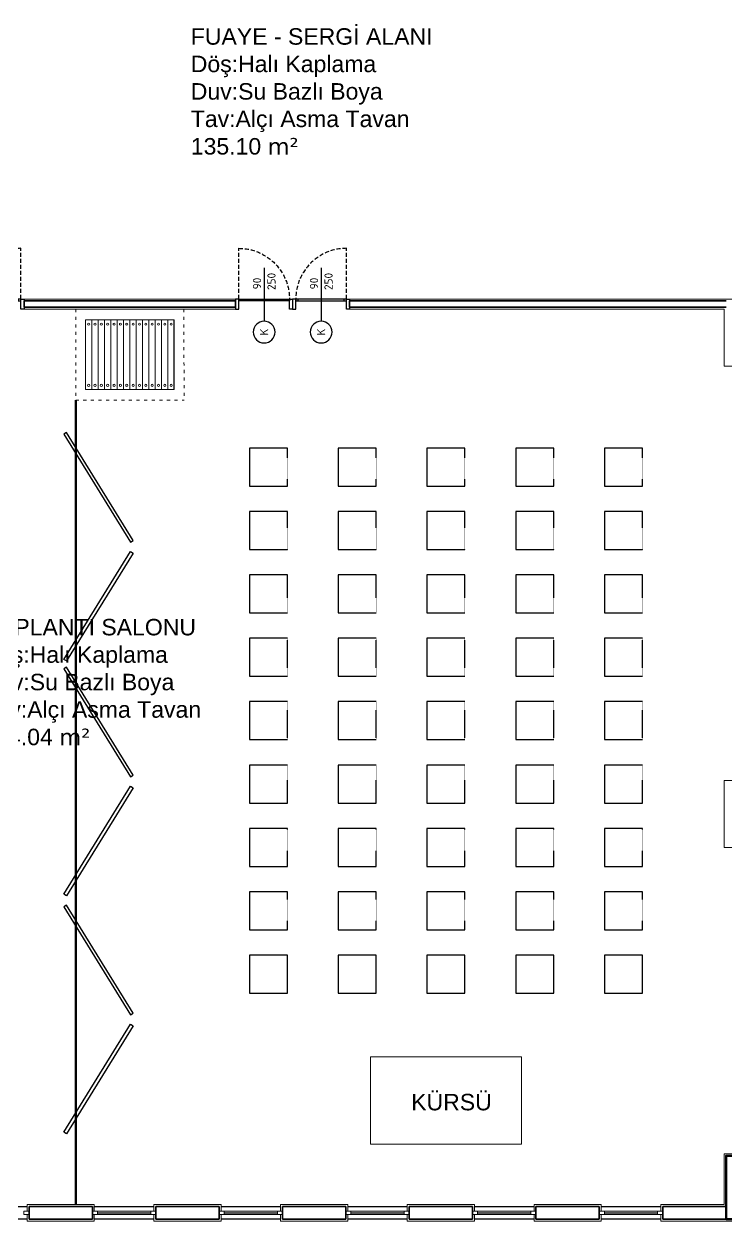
# Model space of a CAD drawing. Header units: millimetres. Extents: x 1443065 to 1517367, y 3763150 to 3779068.
# Drawn here: x 1474981 to 1476089, y 3765844 to 3767734 of the extents above; entities that cross this region are included whole.
import ezdxf
from ezdxf.enums import TextEntityAlignment as Align

# ---------------------------------------------------------------- set-up
doc = ezdxf.new("R2010")
doc.units = ezdxf.units.MM
for name, pattern in [('ACAD_ISO03W100', [30, 12, -18]), ('DOT', [0.25, 0, -0.25]), ('HIDDEN', [9.525, 6.35, -3.175])]:
    doc.linetypes.add(name, pattern=pattern)
for name, color, linetype, lineweight in [('demontable board', 10, 'Continuous', 9), ('DUVAR', 2, 'Continuous', 35), ('MAHAL', 52, 'Continuous', 13), ('MERDIVEN', 4, 'Continuous', 20), ('SIVA', 3, 'Continuous', 9), ('TASIYICI', 170, 'Continuous', 50), ('TEFRIS', 165, 'Continuous', 15)]:
    doc.layers.add(name, color=color, linetype=linetype, lineweight=lineweight)
for name, color, linetype in [('m-DOG_', 4, 'Continuous'), ('m-DOG_gor', 8, 'Continuous'), ('m-TFR_vitrifiye', 1, 'Continuous'), ('m-YAZ_poz', 7, 'Continuous')]:
    doc.layers.add(name, color=color, linetype=linetype)
doc.styles.add('mono', font='isocpeur.ttf')
doc.styles.get("Standard").update_dxf_attribs({"font": 'arial.ttf'})

# ---------------------------------------------------------------- blocks, each defined once
blk = doc.blocks.new('90lık Kqpı')
at = {"layer": 'm-DOG_', "linetype": 'HIDDEN'}
blk.add_line((-8, -5), (-88, -5), dxfattribs=at)
at = {"layer": 'm-DOG_'}
for p, q in [((-5, -8.8), (-8, -8.8)), ((-5, -81.2), (-8, -81.2))]:
    blk.add_line(p, q, dxfattribs=at)
for points in [[(8, 0), (8, -5), (-8, -5), (-8, 0)], [(-8, -5), (-8, -85), (-5, -85), (-5, -5)], [(8, -90), (8, -85), (-8, -85), (-8, -90)]]:
    blk.add_lwpolyline(points, close=True, dxfattribs=at)
at = {"layer": 'm-DOG_', "linetype": 'HIDDEN'}
blk.add_arc((-8, -5), 80, 180, 270, dxfattribs=at)
blk = doc.blocks.new('m-penpoz')
blk.add_line((0, -1.625), (0, 0))
blk.add_circle((0, 0.332), 0.332)
blk.add_attdef('POZNO', text='', height=0.18).set_placement((0, 0.332), align=Align.MIDDLE)
blk.add_attdef('HEIGHT', text='', height=0.18, rotation=90).set_placement((0.069, -1.625), align=Align.TOP_LEFT)
blk.add_attdef('WIDTH', text='', height=0.18, rotation=90).set_placement((0, -1.625), align=Align.BOTTOM_LEFT)
blk = doc.blocks.new('HAREKETLI PANO 1')
at = {"layer": 'demontable board', "linetype": 'Continuous'}
blk.add_lwpolyline([(-5, 109.8), (-5, 109.8), (-5, 109.8), (5, 109.8), (5, 109.8), (5, 109.8), (5, 0), (-5, 0)], close=True, dxfattribs=at)
at = {"layer": 'demontable board', "linetype": 'Continuous', "extrusion": (0, 0, -1)}
blk.add_ellipse((0, 103.2), major_axis=(-1.24, -1.24), ratio=1, start_param=-0.785398, end_param=5.497787, dxfattribs=at)
at = {"layer": 'demontable board', "linetype": 'Continuous'}
blk.add_ellipse((0, 6.6), major_axis=(-1.24, 1.24), ratio=1, start_param=-0.785398, end_param=5.497787, dxfattribs=at)

msp = doc.modelspace()

# ---------------------------------------------------------------- linework, layer by layer
at = {"color": 1, "linetype": 'DOT'}
for p, q in [((1475397.4, 3767004), (1475397.4, 3767064)), ((1475537.4, 3767004), (1475537.4, 3767064)), ((1475677.4, 3767004), (1475677.4, 3767064)), ((1475817.4, 3767004), (1475817.4, 3767064)), ((1475817.4, 3767004), (1475817.4, 3767064)), ((1475957.4, 3767004), (1475957.4, 3767064)), ((1475397.4, 3766904), (1475397.4, 3766964)), ((1475537.4, 3766904), (1475537.4, 3766964)), ((1475677.4, 3766904), (1475677.4, 3766964)), ((1475817.4, 3766904), (1475817.4, 3766964)), ((1475817.4, 3766904), (1475817.4, 3766964)), ((1475957.4, 3766904), (1475957.4, 3766964)), ((1475397.4, 3766804), (1475397.4, 3766864)), ((1475537.4, 3766804), (1475537.4, 3766864)), ((1475677.4, 3766804), (1475677.4, 3766864)), ((1475817.4, 3766804), (1475817.4, 3766864)), ((1475817.4, 3766804), (1475817.4, 3766864)), ((1475957.4, 3766804), (1475957.4, 3766864)), ((1475397.4, 3766704), (1475397.4, 3766764)), ((1475537.4, 3766704), (1475537.4, 3766764)), ((1475677.4, 3766704), (1475677.4, 3766764)), ((1475817.4, 3766704), (1475817.4, 3766764)), ((1475817.4, 3766704), (1475817.4, 3766764)), ((1475957.4, 3766704), (1475957.4, 3766764)), ((1475397.4, 3766604), (1475397.4, 3766664)), ((1475537.4, 3766604), (1475537.4, 3766664)), ((1475677.4, 3766604), (1475677.4, 3766664)), ((1475817.4, 3766604), (1475817.4, 3766664)), ((1475817.4, 3766604), (1475817.4, 3766664)), ((1475957.4, 3766604), (1475957.4, 3766664)), ((1475397.4, 3766504), (1475397.4, 3766564)), ((1475537.4, 3766504), (1475537.4, 3766564)), ((1475677.4, 3766504), (1475677.4, 3766564)), ((1475817.4, 3766504), (1475817.4, 3766564)), ((1475817.4, 3766504), (1475817.4, 3766564)), ((1475957.4, 3766504), (1475957.4, 3766564)), ((1475397.4, 3766404), (1475397.4, 3766464)), ((1475537.4, 3766404), (1475537.4, 3766464)), ((1475677.4, 3766404), (1475677.4, 3766464)), ((1475817.4, 3766404), (1475817.4, 3766464)), ((1475817.4, 3766404), (1475817.4, 3766464)), ((1475957.4, 3766404), (1475957.4, 3766464)), ((1475397.4, 3766304), (1475397.4, 3766364)), ((1475537.4, 3766304), (1475537.4, 3766364)), ((1475677.4, 3766304), (1475677.4, 3766364)), ((1475817.4, 3766304), (1475817.4, 3766364)), ((1475817.4, 3766304), (1475817.4, 3766364)), ((1475957.4, 3766304), (1475957.4, 3766364))]:
    msp.add_line(p, q, dxfattribs=at)
at = {"color": 1}
for p, q in [((1475397.4, 3766204), (1475397.4, 3766264)), ((1475397.4, 3766204), (1475397.4, 3766264)), ((1475537.4, 3766204), (1475537.4, 3766264)), ((1475537.4, 3766204), (1475537.4, 3766264)), ((1475677.4, 3766204), (1475677.4, 3766264)), ((1475677.4, 3766204), (1475677.4, 3766264)), ((1475817.4, 3766204), (1475817.4, 3766264)), ((1475817.4, 3766204), (1475817.4, 3766264)), ((1475817.4, 3766204), (1475817.4, 3766264)), ((1475957.4, 3766204), (1475957.4, 3766264))]:
    msp.add_line(p, q, dxfattribs=at)
for points in [[(1475397.4, 3767064), (1475337.4, 3767064), (1475337.4, 3767004), (1475397.4, 3767004)], [(1475537.4, 3767064), (1475477.4, 3767064), (1475477.4, 3767004), (1475537.4, 3767004)], [(1475677.4, 3767064), (1475617.4, 3767064), (1475617.4, 3767004), (1475677.4, 3767004)], [(1475817.4, 3767064), (1475757.4, 3767064), (1475757.4, 3767004), (1475817.4, 3767004)], [(1475817.4, 3767064), (1475757.4, 3767064), (1475757.4, 3767004), (1475817.4, 3767004)], [(1475957.4, 3767064), (1475897.4, 3767064), (1475897.4, 3767004), (1475957.4, 3767004)], [(1475397.4, 3766964), (1475337.4, 3766964), (1475337.4, 3766904), (1475397.4, 3766904)], [(1475537.4, 3766964), (1475477.4, 3766964), (1475477.4, 3766904), (1475537.4, 3766904)], [(1475677.4, 3766964), (1475617.4, 3766964), (1475617.4, 3766904), (1475677.4, 3766904)], [(1475817.4, 3766964), (1475757.4, 3766964), (1475757.4, 3766904), (1475817.4, 3766904)], [(1475817.4, 3766964), (1475757.4, 3766964), (1475757.4, 3766904), (1475817.4, 3766904)], [(1475957.4, 3766964), (1475897.4, 3766964), (1475897.4, 3766904), (1475957.4, 3766904)], [(1475397.4, 3766864), (1475337.4, 3766864), (1475337.4, 3766804), (1475397.4, 3766804)], [(1475537.4, 3766864), (1475477.4, 3766864), (1475477.4, 3766804), (1475537.4, 3766804)], [(1475677.4, 3766864), (1475617.4, 3766864), (1475617.4, 3766804), (1475677.4, 3766804)], [(1475817.4, 3766864), (1475757.4, 3766864), (1475757.4, 3766804), (1475817.4, 3766804)], [(1475817.4, 3766864), (1475757.4, 3766864), (1475757.4, 3766804), (1475817.4, 3766804)], [(1475957.4, 3766864), (1475897.4, 3766864), (1475897.4, 3766804), (1475957.4, 3766804)], [(1475397.4, 3766764), (1475337.4, 3766764), (1475337.4, 3766704), (1475397.4, 3766704)], [(1475537.4, 3766764), (1475477.4, 3766764), (1475477.4, 3766704), (1475537.4, 3766704)], [(1475677.4, 3766764), (1475617.4, 3766764), (1475617.4, 3766704), (1475677.4, 3766704)], [(1475817.4, 3766764), (1475757.4, 3766764), (1475757.4, 3766704), (1475817.4, 3766704)], [(1475817.4, 3766764), (1475757.4, 3766764), (1475757.4, 3766704), (1475817.4, 3766704)], [(1475957.4, 3766764), (1475897.4, 3766764), (1475897.4, 3766704), (1475957.4, 3766704)], [(1475397.4, 3766664), (1475337.4, 3766664), (1475337.4, 3766604), (1475397.4, 3766604)], [(1475537.4, 3766664), (1475477.4, 3766664), (1475477.4, 3766604), (1475537.4, 3766604)], [(1475677.4, 3766664), (1475617.4, 3766664), (1475617.4, 3766604), (1475677.4, 3766604)], [(1475817.4, 3766664), (1475757.4, 3766664), (1475757.4, 3766604), (1475817.4, 3766604)], [(1475817.4, 3766664), (1475757.4, 3766664), (1475757.4, 3766604), (1475817.4, 3766604)], [(1475957.4, 3766664), (1475897.4, 3766664), (1475897.4, 3766604), (1475957.4, 3766604)], [(1475397.4, 3766564), (1475337.4, 3766564), (1475337.4, 3766504), (1475397.4, 3766504)], [(1475537.4, 3766564), (1475477.4, 3766564), (1475477.4, 3766504), (1475537.4, 3766504)], [(1475677.4, 3766564), (1475617.4, 3766564), (1475617.4, 3766504), (1475677.4, 3766504)], [(1475817.4, 3766564), (1475757.4, 3766564), (1475757.4, 3766504), (1475817.4, 3766504)], [(1475817.4, 3766564), (1475757.4, 3766564), (1475757.4, 3766504), (1475817.4, 3766504)], [(1475957.4, 3766564), (1475897.4, 3766564), (1475897.4, 3766504), (1475957.4, 3766504)], [(1475397.4, 3766464), (1475337.4, 3766464), (1475337.4, 3766404), (1475397.4, 3766404)], [(1475537.4, 3766464), (1475477.4, 3766464), (1475477.4, 3766404), (1475537.4, 3766404)], [(1475677.4, 3766464), (1475617.4, 3766464), (1475617.4, 3766404), (1475677.4, 3766404)], [(1475817.4, 3766464), (1475757.4, 3766464), (1475757.4, 3766404), (1475817.4, 3766404)], [(1475817.4, 3766464), (1475757.4, 3766464), (1475757.4, 3766404), (1475817.4, 3766404)], [(1475957.4, 3766464), (1475897.4, 3766464), (1475897.4, 3766404), (1475957.4, 3766404)], [(1475397.4, 3766364), (1475337.4, 3766364), (1475337.4, 3766304), (1475397.4, 3766304)], [(1475537.4, 3766364), (1475477.4, 3766364), (1475477.4, 3766304), (1475537.4, 3766304)], [(1475677.4, 3766364), (1475617.4, 3766364), (1475617.4, 3766304), (1475677.4, 3766304)], [(1475817.4, 3766364), (1475757.4, 3766364), (1475757.4, 3766304), (1475817.4, 3766304)], [(1475817.4, 3766364), (1475757.4, 3766364), (1475757.4, 3766304), (1475817.4, 3766304)], [(1475957.4, 3766364), (1475897.4, 3766364), (1475897.4, 3766304), (1475957.4, 3766304)], [(1475397.4, 3766264), (1475337.4, 3766264), (1475337.4, 3766204), (1475397.4, 3766204)], [(1475537.4, 3766264), (1475477.4, 3766264), (1475477.4, 3766204), (1475537.4, 3766204)], [(1475537.4, 3766264), (1475477.4, 3766264), (1475477.4, 3766204), (1475537.4, 3766204)], [(1475677.4, 3766264), (1475617.4, 3766264), (1475617.4, 3766204), (1475677.4, 3766204)], [(1475677.4, 3766264), (1475617.4, 3766264), (1475617.4, 3766204), (1475677.4, 3766204)], [(1475817.4, 3766264), (1475757.4, 3766264), (1475757.4, 3766204), (1475817.4, 3766204)], [(1475817.4, 3766264), (1475757.4, 3766264), (1475757.4, 3766204), (1475817.4, 3766204)], [(1475817.4, 3766264), (1475757.4, 3766264), (1475757.4, 3766204), (1475817.4, 3766204)], [(1475817.4, 3766264), (1475757.4, 3766264), (1475757.4, 3766204), (1475817.4, 3766204)], [(1475957.4, 3766264), (1475897.4, 3766264), (1475897.4, 3766204), (1475957.4, 3766204)], [(1475957.4, 3766264), (1475897.4, 3766264), (1475897.4, 3766204), (1475957.4, 3766204)]]:
    msp.add_lwpolyline(points, dxfattribs=at)
at = {"layer": 'DUVAR'}
for p, q in [((1475315.4, 3767296.6), (1474981.5, 3767296.6)), ((1474981.5, 3767286.6), (1474981.5, 3767296.6)), ((1475315.4, 3767286.6), (1474981.5, 3767286.6)), ((1475315.4, 3767286.6), (1475315.4, 3767296.6)), ((1476089.4, 3767296.6), (1475495.4, 3767296.6)), ((1475495.4, 3767286.6), (1475495.4, 3767296.6)), ((1476089.4, 3767286.6), (1475495.4, 3767286.6)), ((1475089.4, 3765867.1), (1474989.4, 3765867.1)), ((1474989.4, 3765847.1), (1474989.4, 3765867.1)), ((1475089.4, 3765847.1), (1475089.4, 3765867.1)), ((1475289.4, 3765867.1), (1475189.4, 3765867.1)), ((1475189.4, 3765847.1), (1475189.4, 3765867.1)), ((1475289.4, 3765847.1), (1475289.4, 3765867.1)), ((1475489.4, 3765867.1), (1475389.4, 3765867.1)), ((1475389.4, 3765847.1), (1475389.4, 3765867.1)), ((1475489.4, 3765847.1), (1475489.4, 3765867.1)), ((1475689.4, 3765867.1), (1475589.4, 3765867.1)), ((1475589.4, 3765847.1), (1475589.4, 3765867.1)), ((1475689.4, 3765847.1), (1475689.4, 3765867.1)), ((1475889.4, 3765867.1), (1475789.4, 3765867.1)), ((1475789.4, 3765847.1), (1475789.4, 3765867.1)), ((1475889.4, 3765847.1), (1475889.4, 3765867.1)), ((1476089.4, 3765867.1), (1475989.4, 3765867.1)), ((1475989.4, 3765847.1), (1475989.4, 3765867.1)), ((1474989.4, 3765847.1), (1475089.4, 3765847.1)), ((1475189.4, 3765847.1), (1475289.4, 3765847.1)), ((1475389.4, 3765847.1), (1475489.4, 3765847.1)), ((1475589.4, 3765847.1), (1475689.4, 3765847.1)), ((1475789.4, 3765847.1), (1475889.4, 3765847.1)), ((1475989.4, 3765847.1), (1476089.4, 3765847.1))]:
    msp.add_line(p, q, dxfattribs=at)
at = {"layer": 'm-DOG_gor', "linetype": 'Continuous'}
for p, q in [((1474892.4, 3765867.1), (1474986.4, 3765867.1)), ((1475092.4, 3765867.1), (1475186.4, 3765867.1)), ((1475292.4, 3765867.1), (1475386.4, 3765867.1)), ((1475492.4, 3765867.1), (1475586.4, 3765867.1)), ((1475692.4, 3765867.1), (1475786.4, 3765867.1)), ((1475892.4, 3765867.1), (1475986.4, 3765867.1)), ((1474986.4, 3765847.1), (1474892.4, 3765847.1)), ((1475186.4, 3765847.1), (1475092.4, 3765847.1)), ((1475097.4, 3765857.1), (1475181.4, 3765857.1)), ((1475386.4, 3765847.1), (1475292.4, 3765847.1)), ((1475297.4, 3765857.1), (1475381.4, 3765857.1)), ((1475586.4, 3765847.1), (1475492.4, 3765847.1)), ((1475497.4, 3765857.1), (1475581.4, 3765857.1)), ((1475786.4, 3765847.1), (1475692.4, 3765847.1)), ((1475697.4, 3765857.1), (1475781.4, 3765857.1)), ((1475986.4, 3765847.1), (1475892.4, 3765847.1)), ((1475897.4, 3765857.1), (1475981.4, 3765857.1))]:
    msp.add_line(p, q, dxfattribs=at)
at = {"layer": 'm-TFR_vitrifiye'}
msp.add_line((1475218.7, 3767156.7), (1475218.7, 3767266.5), dxfattribs=at)
for points in [[(1475044.3, 3767086.2), (1475149.4, 3766916), (1475153.6, 3766918.6), (1475048.5, 3767088.8)], [(1475044.3, 3766730.8), (1475149.4, 3766901), (1475153.6, 3766898.4), (1475048.5, 3766728.2)], [(1475044.3, 3766715.6), (1475149.4, 3766545.4), (1475153.6, 3766548), (1475048.5, 3766718.2)], [(1475044.3, 3766360.2), (1475149.4, 3766530.4), (1475153.6, 3766527.8), (1475048.5, 3766357.6)], [(1475044.3, 3766340), (1475149.4, 3766169.8), (1475153.6, 3766172.4), (1475048.5, 3766342.6)], [(1475044.3, 3765984.6), (1475149.4, 3766154.8), (1475153.6, 3766152.2), (1475048.5, 3765982)]]:
    msp.add_lwpolyline(points, close=True, dxfattribs=at)
at = {"layer": 'MERDIVEN', "linetype": 'ACAD_ISO03W100', "ltscale": 0.4}
for p, q in [((1475063.1, 3767283.6), (1475063.1, 3767139.9)), ((1475233.5, 3767283.6), (1475234.3, 3767139.9)), ((1475063.1, 3767139.9), (1475234.3, 3767139.9))]:
    msp.add_line(p, q, dxfattribs=at)
at = {"layer": 'MERDIVEN'}
for points in [[(1474989.4, 3765859.6), (1474981.4, 3765859.6), (1474981.4, 3765854.6), (1474989.4, 3765854.6)], [(1475097.4, 3765859.6), (1475089.4, 3765859.6), (1475089.4, 3765854.6), (1475097.4, 3765854.6)], [(1475181.4, 3765859.6), (1475097.4, 3765859.6), (1475097.4, 3765854.6), (1475181.4, 3765854.6)], [(1475189.4, 3765859.6), (1475181.4, 3765859.6), (1475181.4, 3765854.6), (1475189.4, 3765854.6)], [(1475297.4, 3765859.6), (1475289.4, 3765859.6), (1475289.4, 3765854.6), (1475297.4, 3765854.6)], [(1475381.4, 3765859.6), (1475297.4, 3765859.6), (1475297.4, 3765854.6), (1475381.4, 3765854.6)], [(1475389.4, 3765859.6), (1475381.4, 3765859.6), (1475381.4, 3765854.6), (1475389.4, 3765854.6)], [(1475497.4, 3765859.6), (1475489.4, 3765859.6), (1475489.4, 3765854.6), (1475497.4, 3765854.6)], [(1475581.4, 3765859.6), (1475497.4, 3765859.6), (1475497.4, 3765854.6), (1475581.4, 3765854.6)], [(1475589.4, 3765859.6), (1475581.4, 3765859.6), (1475581.4, 3765854.6), (1475589.4, 3765854.6)], [(1475697.4, 3765859.6), (1475689.4, 3765859.6), (1475689.4, 3765854.6), (1475697.4, 3765854.6)], [(1475781.4, 3765859.6), (1475697.4, 3765859.6), (1475697.4, 3765854.6), (1475781.4, 3765854.6)], [(1475789.4, 3765859.6), (1475781.4, 3765859.6), (1475781.4, 3765854.6), (1475789.4, 3765854.6)], [(1475897.4, 3765859.6), (1475889.4, 3765859.6), (1475889.4, 3765854.6), (1475897.4, 3765854.6)], [(1475981.4, 3765859.6), (1475897.4, 3765859.6), (1475897.4, 3765854.6), (1475981.4, 3765854.6)], [(1475989.4, 3765859.6), (1475981.4, 3765859.6), (1475981.4, 3765854.6), (1475989.4, 3765854.6)]]:
    msp.add_lwpolyline(points, close=True, dxfattribs=at)
at = {"layer": 'SIVA'}
for p, q in [((1475315.4, 3767299.6), (1474981.5, 3767299.6)), ((1475315.4, 3767283.6), (1474981.5, 3767283.6))]:
    msp.add_line(p, q, dxfattribs=at)
at = {"layer": 'SIVA', "color": 1, "lineweight": 60}
msp.add_line((1475063.1, 3767139.9), (1475063.1, 3765870.1), dxfattribs=at)
at = {"layer": 'SIVA'}
for points in [[(1476236.4, 3767557.1), (1476236.4, 3767299.6), (1475495.4, 3767299.6)], [(1475495.4, 3767283.6), (1476086.4, 3767283.6), (1476086.4, 3767193.6), (1476236.4, 3767193.6), (1476236.4, 3766539.6), (1476086.4, 3766539.6), (1476086.4, 3766433.6), (1476201.4, 3766433.6), (1476201.4, 3765950.1), (1476086.4, 3765950.1), (1476086.4, 3765870.1), (1475986.4, 3765870.1), (1475986.4, 3765859.6)], [(1474986.4, 3765859.6), (1474986.4, 3765870.1), (1475092.4, 3765870.1), (1475092.4, 3765859.6)], [(1475186.4, 3765859.6), (1475186.4, 3765870.1), (1475292.4, 3765870.1), (1475292.4, 3765859.6)], [(1475386.4, 3765859.6), (1475386.4, 3765870.1), (1475492.4, 3765870.1), (1475492.4, 3765859.6)], [(1475586.4, 3765859.6), (1475586.4, 3765870.1), (1475692.4, 3765870.1), (1475692.4, 3765859.6)], [(1475786.4, 3765859.6), (1475786.4, 3765870.1), (1475892.4, 3765870.1), (1475892.4, 3765859.6)], [(1475092.4, 3765854.6), (1475092.4, 3765844.1), (1474986.4, 3765844.1), (1474986.4, 3765854.6)], [(1475292.4, 3765854.6), (1475292.4, 3765844.1), (1475186.4, 3765844.1), (1475186.4, 3765854.6)], [(1475492.4, 3765854.6), (1475492.4, 3765844.1), (1475386.4, 3765844.1), (1475386.4, 3765854.6)], [(1475692.4, 3765854.6), (1475692.4, 3765844.1), (1475586.4, 3765844.1), (1475586.4, 3765854.6)], [(1475892.4, 3765854.6), (1475892.4, 3765844.1), (1475786.4, 3765844.1), (1475786.4, 3765854.6)], [(1475986.4, 3765854.6), (1475986.4, 3765844.1), (1477098.7, 3765844.1), (1477098.7, 3765854.6)]]:
    msp.add_lwpolyline(points, dxfattribs=at)
at = {"layer": 'SIVA', "color": 1}
msp.add_lwpolyline([(1475528.1, 3766103.3), (1475766.7, 3766103.3), (1475766.7, 3765965.7), (1475528.1, 3765965.7)], close=True, dxfattribs=at)
at = {"layer": 'TASIYICI'}
msp.add_lwpolyline([(1476089.4, 3765847.1), (1476249.4, 3765847.1), (1476249.4, 3765947.1), (1476089.4, 3765947.1)], close=True, dxfattribs=at)

# ---------------------------------------------------------------- block references
at = {"layer": 'demontable board', "rotation": 180}
for p in [(1475083.7, 3767266.5), (1475093.7, 3767266.5), (1475203.7, 3767266.5), (1475213.7, 3767266.5)]:
    msp.add_blockref('HAREKETLI PANO 1', p, dxfattribs=at)
at = {"layer": 'demontable board'}
for p in [(1475103.7, 3767156.7), (1475113.7, 3767156.7)]:
    msp.add_blockref('HAREKETLI PANO 1', p, dxfattribs=at)
at = {"layer": 'demontable board', "xscale": -1}
for p in [(1475123.7, 3767156.7), (1475133.7, 3767156.7)]:
    msp.add_blockref('HAREKETLI PANO 1', p, dxfattribs=at)
at = {"layer": 'demontable board', "xscale": -1, "rotation": 180}
for p in [(1475143.7, 3767266.5), (1475153.7, 3767266.5), (1475163.7, 3767266.5), (1475173.7, 3767266.5), (1475183.7, 3767266.5), (1475193.7, 3767266.5)]:
    msp.add_blockref('HAREKETLI PANO 1', p, dxfattribs=at)
at = {"layer": 'm-YAZ_poz'}
ref = msp.add_blockref('m-penpoz', (1475360.4, 3767264.6), dxfattribs=dict(at, xscale=-51.83999999999997, yscale=51.83999999999998, zscale=51.83999999999998, rotation=179.9995494059807))
ref.add_attrib('WIDTH', '90', dxfattribs={"layer": '0', "height": 12.96, "rotation": 90, "style": 'mono'}).set_placement((1475359.6, 3767333.3), align=Align.BOTTOM_RIGHT)
ref.add_attrib('HEIGHT', '250', dxfattribs={"layer": '0', "height": 12.96, "rotation": 90, "style": 'mono'}).set_placement((1475382.4, 3767340.9), align=Align.BOTTOM_RIGHT)
ref.add_attrib('POZNO', 'K', dxfattribs={"layer": '0', "height": 13, "rotation": 90, "style": 'mono'}).set_placement((1475360.4, 3767247.3), align=Align.MIDDLE_CENTER)
ref = msp.add_blockref('m-penpoz', (1475450.4, 3767264.6), dxfattribs=dict(at, xscale=-51.83999999999997, yscale=51.83999999999998, zscale=51.83999999999998, rotation=179.9995494059807))
ref.add_attrib('WIDTH', '90', dxfattribs={"layer": '0', "height": 12.96, "rotation": 90, "style": 'mono'}).set_placement((1475449.6, 3767333.3), align=Align.BOTTOM_RIGHT)
ref.add_attrib('HEIGHT', '250', dxfattribs={"layer": '0', "height": 12.96, "rotation": 90, "style": 'mono'}).set_placement((1475472.4, 3767340.9), align=Align.BOTTOM_RIGHT)
ref.add_attrib('POZNO', 'K', dxfattribs={"layer": '0', "height": 13, "rotation": 90, "style": 'mono'}).set_placement((1475450.4, 3767247.3), align=Align.MIDDLE_CENTER)
at = {"layer": 'TEFRIS', "color": 6, "lineweight": 18, "rotation": 270.0000000026681}
for p in [(1474981.5, 3767291.6), (1475495.4, 3767291.6)]:
    msp.add_blockref('90lık Kqpı', p, dxfattribs=at)
at = {"layer": 'TEFRIS', "color": 6, "lineweight": 18, "xscale": -1, "rotation": 90.00000000266803}
msp.add_blockref('90lık Kqpı', (1475315.4, 3767291.6), dxfattribs=at)

# ---------------------------------------------------------------- texts
at = {"layer": 'MAHAL', "char_height": 26, "width": 661.233, "attachment_point": 7}
for s, insert in [('{\\f@Arial Unicode MS|b0|i0|c162|p34;FUAYE - SERGİ ALANI\\PDöş:Halı Kaplama\\PDuv:Su Bazlı Boya\\PTav:Alçı Asma Tavan\\P135.10 \\fVerdana|b0|i0|c162|p34;m²}', (1475244.7, 3767527.3)), ('{\\f@Arial Unicode MS|b0|i0|c162|p34;TOPLANTI SALONU\\PDöş:Halı Kaplama\\PDuv:Su Bazlı Boya\\PTav:Alçı Asma Tavan\\P354.04 \\fVerdana|b0|i0|c162|p34;m²}', (1474915.9, 3766594.9)), ('{\\f@Arial Unicode MS|b0|i0|c162|p34;KÜRSÜ}', (1475592.5, 3766018.5))]:
    msp.add_mtext(s, dxfattribs=dict(at, insert=insert))

doc.saveas('drawing.dxf')
